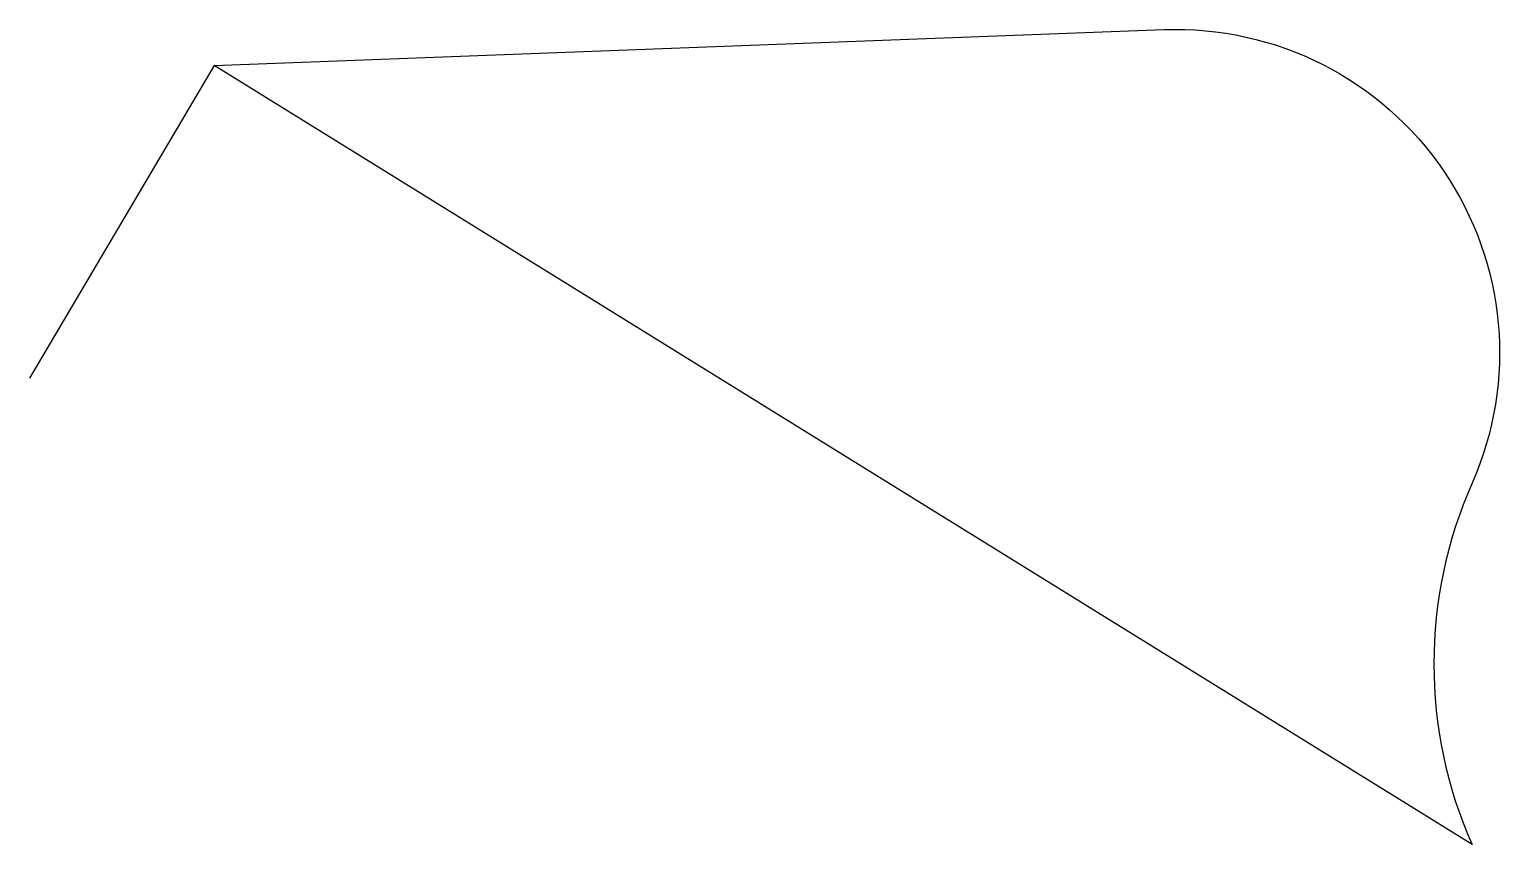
# Model space of a CAD drawing. Header units: millimetres. Extents: x -674 to 521, y 87 to 750.
import ezdxf

# ---------------------------------------------------------------- set-up
doc = ezdxf.new("R2010")
doc.units = ezdxf.units.MM

msp = doc.modelspace()

# ---------------------------------------------------------------- linework, layer by layer
msp.add_lwpolyline([(-524, 720.5), (248, 749.6, -0.554341), (498.4, 380.7, 0.211105), (498.4, 86.8), (-524, 720.5), (-674.2, 466.2)], format="xyb")

doc.saveas('drawing.dxf')
